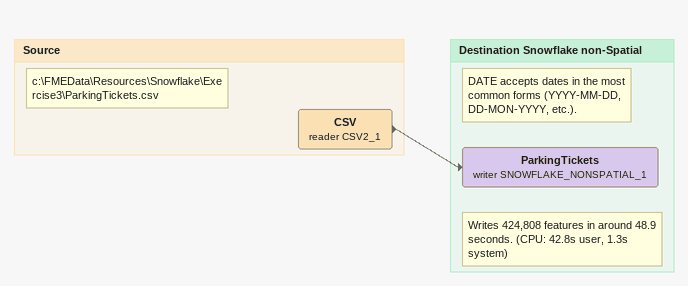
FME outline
Bookmark: Source
Note: c:\FMEData\Resources\Snowflake\Exercise3\ParkingTickets.csv
CSV (reader CSV2_1)
    -> ParkingTickets (writer SNOWFLAKE_NONSPATIAL_1)

Bookmark: Destination Snowflake non-Spatial
Note: DATE accepts dates in the most common forms (YYYY-MM-DD, DD-MON-YYYY, etc.).
Note: Writes 424,808 features in around 48.9 seconds. (CPU: 42.8s user, 1.3s system)
ParkingTickets (writer SNOWFLAKE_NONSPATIAL_1)
